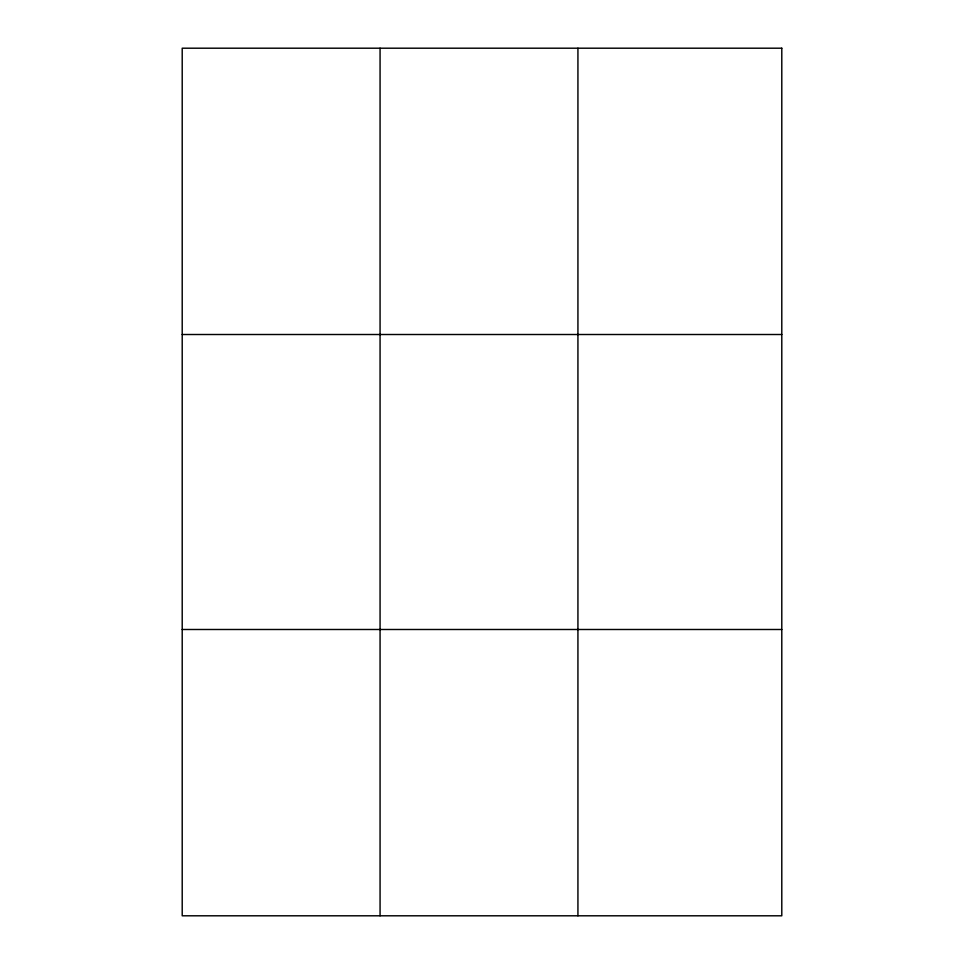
<?xml version="1.0" encoding="UTF-8"?>
<svg xmlns="http://www.w3.org/2000/svg" width="964" height="964" viewBox="0 0 964 964"><rect width="100%" height="100%" fill="white"/><g stroke="black" fill="none" stroke-linecap="round" stroke-linejoin="round"><path stroke-width="1.45" d="M380.069 48.2L380.069 915.8M577.93 48.2L577.93 915.8M182.208 334.508L781.792 334.508M182.208 629.492L781.792 629.492M781.792 48.2L781.792 915.8L182.208 915.8L182.208 48.2L781.792 48.2"/></g></svg>
